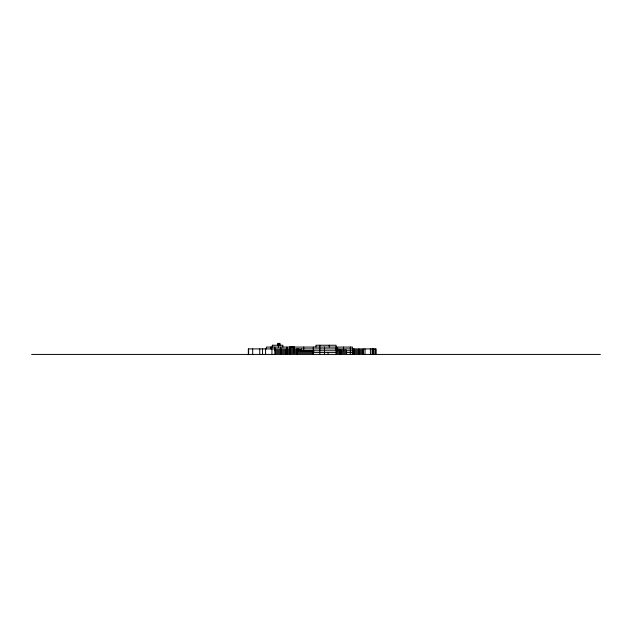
<?xml version="1.0" encoding="UTF-8"?>
<svg xmlns="http://www.w3.org/2000/svg" width="632" height="632" viewBox="0 0 632 632"><rect width="100%" height="100%" fill="white"/><g stroke="black" fill="none" stroke-linecap="round" stroke-linejoin="round"><path stroke-width="0.95" d="M336.074 347.071L266.443 347.071L266.443 348.911M289.843 347.805L294.212 347.805M336.074 348.911L248.337 348.911L248.337 354.426M336.2 348.911L376.174 348.911L376.174 354.426M274.525 350.017L297.767 350.017M298.738 350.017L301.306 350.017M336.066 350.017L346.526 350.017L346.526 354.426M352.901 350.017L363.131 350.017M300.769 350.752L336.074 350.752M346.455 350.752L352.427 350.752M275.07 351.115L314.025 351.115M336.493 351.115L346.526 351.115M352.901 351.115L363.131 351.115M275.07 352.222L313.282 352.222M336.493 352.222L346.526 352.222M352.901 352.222L363.131 352.222M313.282 352.585L336.074 352.585M346.455 352.585L352.427 352.585M275.07 353.32L313.282 353.32M336.493 353.32L346.526 353.32M352.901 353.32L363.131 353.32M31.6 354.426L600.4 354.426M375.282 348.911L375.282 354.426M373.796 348.911L373.796 354.426M373.646 348.911L373.646 354.426M372.967 348.911L372.967 354.426M372.809 348.911L372.809 354.426M372.106 348.911L372.106 354.426M370.407 348.911L370.407 354.426M365.02 348.911L365.02 354.426M363.131 348.911L363.131 354.426M358.937 348.911L358.937 354.426M354.007 348.911L354.007 354.426M352.901 348.911L352.901 354.426M352.427 354.426L352.427 347.071L337.646 347.071L337.646 350.752M350.341 347.071L350.341 354.426M343.547 347.071L343.547 350.752M340.664 350.017L340.664 354.426M339.755 350.017L339.755 354.426M336.967 347.071L336.967 350.752M336.493 347.071L336.493 354.426M336.074 354.426L336.074 345.238L315.961 345.238L315.961 347.071M329.24 345.238L329.24 347.071M328.103 352.585L328.103 354.426M324.477 347.071L324.477 354.426M319.832 345.238L319.832 354.426M313.282 347.071L313.282 354.426M303.723 347.071L303.723 350.752M301.306 348.911L301.306 351.115M298.738 348.911L298.738 351.115M297.767 348.911L297.767 351.115M296.748 348.911L296.748 354.426M294.212 348.911L294.212 346.707L289.843 346.707L289.843 353.32M293.643 346.707L293.643 353.32M290.278 348.911L290.278 354.426M286.975 347.071L286.975 348.911M286.754 350.017L286.754 354.426M286.478 348.911L286.478 350.017M285.64 350.017L285.64 354.426M282.852 347.071L282.852 345.238L272.313 345.238L272.313 347.071M281.43 350.017L281.43 354.426M280.987 350.017L280.987 354.426M280.79 347.071L280.79 350.752M279.897 345.238L279.897 343.397L277.882 343.397L277.882 345.238M279.707 343.397L279.707 345.238M278.475 345.238L278.475 347.071M278.42 345.238L278.42 347.071M278.135 343.397L278.135 345.238M275.046 348.911L275.046 354.426M274.794 347.071L274.794 350.752M272.629 345.238L272.629 347.071M271.934 348.911L271.934 354.426M271.144 347.071L271.144 348.911M270.883 347.071L270.883 348.911M265.574 348.911L265.574 354.426M262.557 348.911L262.557 354.426M259.744 348.911L259.744 354.426M252.689 348.911L252.689 354.426M248.621 348.911L248.621 354.426"/></g></svg>
